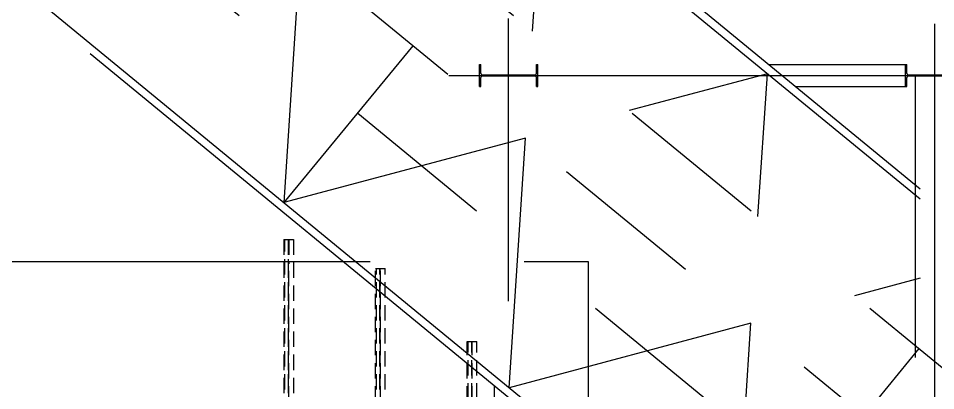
# Model space of a CAD drawing. Header units: millimetres. Extents: x 0 to 42050, y 0 to 29700.
# Drawn here: x 36921 to 37868, y 22049 to 22434 of the extents above; entities that cross this region are included whole.
import ezdxf

# ---------------------------------------------------------------- set-up
doc = ezdxf.new("R2010")
doc.units = ezdxf.units.MM
doc.header["$LTSCALE"] = 50
for name, pattern in [('CENTER2', [28.575, 19.05, -3.175, 3.175, -3.175]), ('HIDDEN2', [4.7625, 3.175, -1.5875]), ('PHANTOM', [63.5, 31.75, -6.35, 6.35, -6.35, 6.35, -6.35]), ('PHANTOM2', [31.75, 15.875, -3.175, 3.175, -3.175, 3.175, -3.175])]:
    doc.linetypes.add(name, pattern=pattern)
for name, color, linetype in [('EXISTENTE', 8, 'PHANTOM2'), ('SDM', 7, 'Continuous'), ('TC1', 8, 'CENTER2'), ('TDM', 2, 'Continuous')]:
    doc.layers.add(name, color=color, linetype=linetype)
doc.layers.add('HIDDEN', color=8, linetype='HIDDEN2', transparency=0.4)
doc.layers.add('TLM', color=1, linetype='PHANTOM', lineweight=30)

# ---------------------------------------------------------------- blocks, each defined once
blk = doc.blocks.new('A$C0860f657')
at = {"layer": 'HIDDEN'}
for p, q in [((1069.2, 5898.7), (1069.2, 3748.7)), ((1069.2, 5898.7), (1121.3, 5898.7)), ((1079.5, -2559.3), (1079.5, 5898.7)), ((1115, 5898.7), (1115, -2559.3)), ((1116.2, -2559.3), (1116.2, 5898.7)), ((1121.3, 5898.7), (1167.1, 5898.7)), ((1121.3, 5898.7), (1121.3, 5648.7)), ((1167.1, 5898.7), (1167.1, -2559.3)), ((1121.3, 3748.7), (1121.3, 5648.7)), ((2016, 3748.7), (2016, 5598.7)), ((2016, 5598.7), (2068.1, 5598.7)), ((2026.3, -2559.3), (2026.3, 5598.7)), ((2061.8, -2559.3), (2061.8, 5598.7)), ((2063, -2559.3), (2063, 5598.7)), ((2068.1, 5598.7), (2113.9, 5598.7)), ((2068.1, 3748.7), (2068.1, 5598.7)), ((2113.9, -2559.3), (2113.9, 5598.7)), ((2962.7, 3748.7), (2962.7, 4844.7)), ((2962.7, 4844.7), (3014.9, 4844.7)), ((2973.1, 2826.8), (2973.1, 4844.7)), ((3008.6, 2826.8), (3008.6, 4844.7)), ((3009.8, 2826.8), (3009.8, 4844.7)), ((3014.9, 3748.7), (3014.9, 4844.7)), ((3014.9, 4844.7), (3060.7, 4844.7)), ((3060.7, 2826.8), (3060.7, 4844.7))]:
    blk.add_line(p, q, dxfattribs=at)
blk = doc.blocks.new('A$C8ff1fb60')
at = {"layer": 'EXISTENTE'}
for p, q in [((858.95, 1941.75), (-415.51, 2989.4)), ((-213.51, 2989.4), (1060.94, 1941.75)), ((69.94, 2989.4), (1102.99, 2140.2)), ((1102.99, 2306.11), (271.76, 2989.4)), ((1118.04, 2137.63), (1118.04, 2476.74)), ((647.89, 2434.94), (649.38, 2434.94)), ((647.89, 2412.14), (647.89, 2434.94)), ((649.38, 2425.66), (649.38, 2434.94)), ((706.7, 2425.66), (706.7, 2434.94)), ((706.7, 2434.94), (708.19, 2434.94)), ((708.19, 2412.14), (708.19, 2434.94)), ((946.26, 2434.94), (1089.38, 2434.94)), ((1087.89, 2434.94), (1089.38, 2434.94)), ((1087.89, 2412.14), (1087.89, 2434.94)), ((1089.38, 2425.66), (1089.38, 2434.94)), ((649.38, 2412.14), (649.38, 2421.41)), ((650.98, 2424.06), (705.1, 2424.06)), ((650.98, 2423.01), (705.1, 2423.01)), ((706.7, 2412.14), (706.7, 2421.41)), ((1089.38, 2412.14), (1089.38, 2421.41)), ((1090.98, 2424.06), (1145.1, 2424.06)), ((1090.98, 2423.01), (1145.1, 2423.01)), ((1097.99, 2423.01), (1097.99, 2132.09)), ((647.89, 2412.14), (649.38, 2412.14)), ((706.7, 2412.14), (708.19, 2412.14)), ((974, 2412.14), (1087.89, 2412.14)), ((1087.89, 2412.14), (1089.38, 2412.14)), ((662.99, 2102.84), (662.99, 1941.75))]:
    blk.add_line(p, q, dxfattribs=at)
for centre, start, end in [((650.98, 2425.66), 180, 270), ((705.1, 2425.66), 270, 0), ((1090.98, 2425.66), 180, 270), ((650.98, 2421.41), 90, 180), ((705.1, 2421.41), 0, 90), ((1090.98, 2421.41), 90, 180)]:
    blk.add_arc(centre, 1.6, start, end, dxfattribs=at)
at = {"layer": 'HIDDEN'}
blk.add_line((1102.99, 2140.2), (1875.32, 1505.31), dxfattribs=at)
at = {"layer": 'TC1'}
for p, q in [((871.88, 1941.75), (-402.57, 2989.4)), ((1718.98, 1517.25), (-71.87, 2989.4)), ((1102.99, 2295.47), (258.83, 2989.4)), ((702.76, 2469.2), (712.46, 2616.5)), ((462.73, 2549.94), (445.75, 2292.05)), ((678.04, -667.33), (678.04, 2482.37)), ((579.11, 2454.27), (445.75, 2292.05)), ((1118.04, -1167.33), (1118.04, 2429.58)), ((616.19, 2423.54), (3813.27, 2423.54)), ((945.21, 2425.17), (802.58, 2387.15)), ((935.51, 2277.87), (945.21, 2425.17)), ((695.48, 2358.61), (445.75, 2292.05)), ((678.5, 2100.72), (695.48, 2358.61)), ((1102.99, 2213.85), (1035.33, 2195.82)), ((928.23, 2167.28), (678.5, 2100.72)), ((913.38, 1941.75), (928.23, 2167.28)), ((1101.8, 2141.18), (937.86, 1941.75))]:
    blk.add_line(p, q, dxfattribs=at)
at = {"layer": 'TLM', "ltscale": 0.5}
blk.add_lwpolyline([(-1846.11, 2231.04), (760.25, 2231.04), (760.25, 1241.04), (-1846.11, 1241.04)], close=True, dxfattribs=at)
at = {"layer": 'SDM', "xscale": 0.1, "yscale": 0.1, "zscale": 0.1}
blk.add_blockref('A$C0860f657', (338.97, 1664.07), dxfattribs=at)

msp = doc.modelspace()

# ---------------------------------------------------------------- block references
at = {"layer": 'TDM'}
msp.add_blockref('A$C8ff1fb60', (36749.24, 19951.45), dxfattribs=at)

doc.saveas('drawing.dxf')
